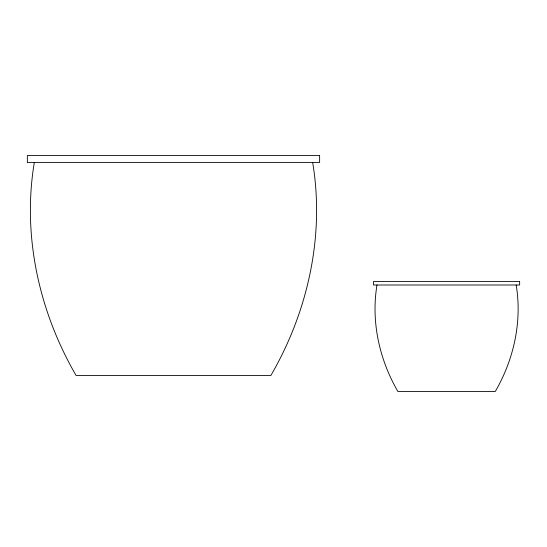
<?xml version="1.0" encoding="UTF-8"?>
<svg xmlns="http://www.w3.org/2000/svg" width="547" height="547" viewBox="0 0 547 547"><rect width="100%" height="100%" fill="white"/><g stroke="black" fill="none" stroke-linecap="round" stroke-linejoin="round"><path stroke-width="0.82" d="M34.311 162.493C22.085 235.607 39.076 311.708 76.06 375.433L270.909 375.433C307.899 311.708 324.891 235.607 312.665 162.493M376.992 285.001C370.88 321.554 379.379 359.605 397.867 391.467L495.295 391.467C513.79 359.605 522.282 321.554 516.17 285.001M319.626 155.533L27.35 155.533L27.35 162.493L319.626 162.493L319.626 155.533M519.65 281.52L373.512 281.52L373.512 285.001L519.65 285.001L519.65 281.52"/></g></svg>
